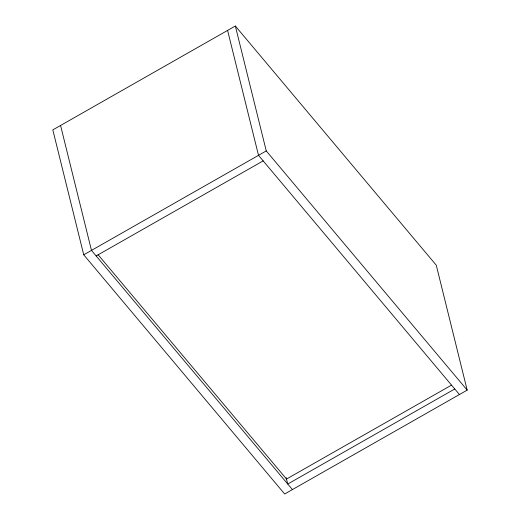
<?xml version="1.0" encoding="UTF-8"?>
<svg xmlns="http://www.w3.org/2000/svg" width="520" height="520" viewBox="0 0 520 520"><rect width="100%" height="100%" fill="white"/><g stroke="black" fill="none" stroke-linecap="round" stroke-linejoin="round"><path stroke-width="0.78" d="M235.339 26L52.819 129.883L83.733 254.8L284.661 494L467.181 390.117L436.267 265.2L235.339 26L266.26 150.923L467.181 390.117M83.733 254.8L266.26 150.923M96.142 255.938L263.166 160.881M451.418 385.19L286.507 479.043L98.04 254.67M454.772 388.979L287.749 484.042L286.15 477.594M459.433 394.531L258.505 155.331L227.591 30.413M292.409 489.587L91.481 250.393L60.567 125.47"/></g></svg>
